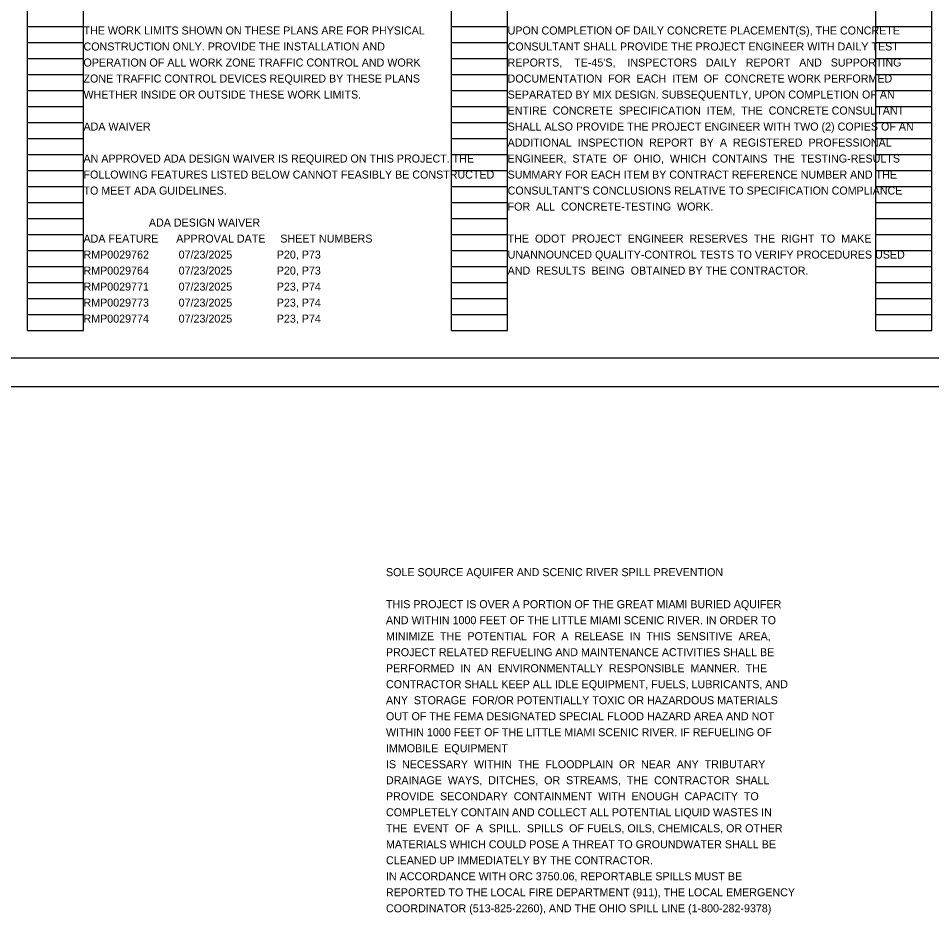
# Model space of a CAD drawing. Extents: x -8.9 to 52, y -9.5 to 22.
# Drawn here: x 8.68 to 24.66, y -9.24 to 6.44 of the extents above; entities that cross this region are included whole.
import ezdxf

# ---------------------------------------------------------------- set-up
doc = ezdxf.new("R2010")
doc.units = 0
for name, color, linetype in [('Default', 7, 'Continuous'), ('SH_Border', 7, 'Continuous'), ('SH_Cut_Line', 7, 'Continuous'), ('SH_Text', 7, 'Continuous')]:
    doc.layers.add(name, color=color, linetype=linetype)

msp = doc.modelspace()

# ---------------------------------------------------------------- linework, layer by layer
at = {"layer": 'Default'}
for p, q in [((8.84, 0.98), (8.84, 21.14)), ((9.82, 0.98), (9.82, 21.14)), ((16.26, 0.98), (16.26, 21.14)), ((17.24, 0.98), (17.24, 21.14)), ((23.68, 0.98), (23.68, 21.14)), ((24.66, 0.98), (24.66, 21.14)), ((8.84, 6.3), (9.82, 6.3)), ((16.26, 6.3), (17.24, 6.3)), ((23.68, 6.3), (24.66, 6.3)), ((8.84, 6.02), (9.82, 6.02)), ((16.26, 6.02), (17.24, 6.02)), ((23.68, 6.02), (24.66, 6.02)), ((8.84, 5.74), (9.82, 5.74)), ((16.26, 5.74), (17.24, 5.74)), ((23.68, 5.74), (24.66, 5.74)), ((8.84, 5.46), (9.82, 5.46)), ((16.26, 5.46), (17.24, 5.46)), ((23.68, 5.46), (24.66, 5.46)), ((8.84, 5.18), (9.82, 5.18)), ((16.26, 5.18), (17.24, 5.18)), ((23.68, 5.18), (24.66, 5.18)), ((8.84, 4.9), (9.82, 4.9)), ((16.26, 4.9), (17.24, 4.9)), ((23.68, 4.9), (24.66, 4.9)), ((8.84, 4.62), (9.82, 4.62)), ((16.26, 4.62), (17.24, 4.62)), ((23.68, 4.62), (24.66, 4.62)), ((8.84, 4.34), (9.82, 4.34)), ((16.26, 4.34), (17.24, 4.34)), ((23.68, 4.34), (24.66, 4.34)), ((8.84, 4.06), (9.82, 4.06)), ((16.26, 4.06), (17.24, 4.06)), ((23.68, 4.06), (24.66, 4.06)), ((8.84, 3.78), (9.82, 3.78)), ((16.26, 3.78), (17.24, 3.78)), ((23.68, 3.78), (24.66, 3.78)), ((8.84, 3.5), (9.82, 3.5)), ((16.26, 3.5), (17.24, 3.5)), ((23.68, 3.5), (24.66, 3.5)), ((8.84, 3.22), (9.82, 3.22)), ((16.26, 3.22), (17.24, 3.22)), ((23.68, 3.22), (24.66, 3.22)), ((8.84, 2.94), (9.82, 2.94)), ((16.26, 2.94), (17.24, 2.94)), ((23.68, 2.94), (24.66, 2.94)), ((8.84, 2.66), (9.82, 2.66)), ((16.26, 2.66), (17.24, 2.66)), ((23.68, 2.66), (24.66, 2.66)), ((8.84, 2.38), (9.82, 2.38)), ((16.26, 2.38), (17.24, 2.38)), ((23.68, 2.38), (24.66, 2.38)), ((8.84, 2.1), (9.82, 2.1)), ((16.26, 2.1), (17.24, 2.1)), ((23.68, 2.1), (24.66, 2.1)), ((8.84, 1.82), (9.82, 1.82)), ((16.26, 1.82), (17.24, 1.82)), ((23.68, 1.82), (24.66, 1.82)), ((8.84, 1.54), (9.82, 1.54)), ((16.26, 1.54), (17.24, 1.54)), ((23.68, 1.54), (24.66, 1.54)), ((8.84, 1.26), (9.82, 1.26)), ((16.26, 1.26), (17.24, 1.26)), ((23.68, 1.26), (24.66, 1.26)), ((8.84, 0.98), (9.82, 0.98)), ((16.26, 0.98), (17.24, 0.98)), ((23.68, 0.98), (24.66, 0.98))]:
    msp.add_line(p, q, dxfattribs=at)
at = {"layer": 'SH_Border'}
msp.add_lwpolyline([(1.5, 21.5), (33.5, 21.5), (33.5, 0.5), (1.5, 0.5)], close=True, dxfattribs=at)
at = {"layer": 'SH_Cut_Line'}
msp.add_lwpolyline([(0, 0), (34, 0), (34, 22), (0, 22)], close=True, dxfattribs=at)

# ---------------------------------------------------------------- texts
at = {"layer": 'SH_Text'}
for s, p in [('THE WORK LIMITS SHOWN ON THESE PLANS ARE FOR PHYSICAL', (9.82, 6.16)), ('UPON COMPLETION OF DAILY CONCRETE PLACEMENT(S), THE CONCRETE', (17.24, 6.16)), ('CONSTRUCTION ONLY. PROVIDE THE INSTALLATION AND', (9.82, 5.88)), ('CONSULTANT SHALL PROVIDE THE PROJECT ENGINEER WITH DAILY TEST', (17.24, 5.88)), ('OPERATION OF ALL WORK ZONE TRAFFIC CONTROL AND WORK', (9.82, 5.6)), ("REPORTS,    TE-45'S,    INSPECTORS   DAILY   REPORT   AND   SUPPORTING", (17.24, 5.6)), ('ZONE TRAFFIC CONTROL DEVICES REQUIRED BY THESE PLANS', (9.82, 5.32)), ('DOCUMENTATION  FOR  EACH  ITEM  OF  CONCRETE WORK PERFORMED', (17.24, 5.32)), ('WHETHER INSIDE OR OUTSIDE THESE WORK LIMITS.', (9.82, 5.04)), ('SEPARATED BY MIX DESIGN. SUBSEQUENTLY, UPON COMPLETION OF AN', (17.24, 5.04)), ('ENTIRE  CONCRETE  SPECIFICATION  ITEM,  THE  CONCRETE CONSULTANT', (17.24, 4.76)), ('ADA WAIVER', (9.82, 4.48)), ('SHALL ALSO PROVIDE THE PROJECT ENGINEER WITH TWO (2) COPIES OF AN', (17.24, 4.48)), ('ADDITIONAL  INSPECTION  REPORT  BY  A  REGISTERED  PROFESSIONAL', (17.24, 4.2)), ('AN APPROVED ADA DESIGN WAIVER IS REQUIRED ON THIS PROJECT. THE', (9.82, 3.92)), ('ENGINEER,  STATE  OF  OHIO,  WHICH  CONTAINS  THE  TESTING-RESULTS', (17.24, 3.92)), ('FOLLOWING FEATURES LISTED BELOW CANNOT FEASIBLY BE CONSTRUCTED', (9.82, 3.64)), ('SUMMARY FOR EACH ITEM BY CONTRACT REFERENCE NUMBER AND THE', (17.24, 3.64)), ('TO MEET ADA GUIDELINES.', (9.82, 3.36)), ('CONSULTANT’S CONCLUSIONS RELATIVE TO SPECIFICATION COMPLIANCE', (17.24, 3.36)), ('FOR  ALL  CONCRETE-TESTING  WORK.', (17.24, 3.08)), ('                      ADA DESIGN WAIVER', (9.82, 2.8)), ('ADA FEATURE      APPROVAL DATE     SHEET NUMBERS', (9.82, 2.52)), ('THE  ODOT  PROJECT  ENGINEER  RESERVES  THE  RIGHT  TO  MAKE', (17.24, 2.52)), ('RMP0029762          07/23/2025               P20, P73', (9.82, 2.24)), ('UNANNOUNCED QUALITY-CONTROL TESTS TO VERIFY PROCEDURES USED', (17.24, 2.24)), ('RMP0029764          07/23/2025               P20, P73', (9.82, 1.96)), ('AND  RESULTS  BEING  OBTAINED BY THE CONTRACTOR.', (17.24, 1.96)), ('RMP0029771          07/23/2025               P23, P74', (9.82, 1.68)), ('RMP0029773          07/23/2025               P23, P74', (9.82, 1.4)), ('RMP0029774          07/23/2025               P23, P74', (9.82, 1.12)), ('SOLE SOURCE AQUIFER AND SCENIC RIVER SPILL PREVENTION', (15.112, -3.315)), ('THIS PROJECT IS OVER A PORTION OF THE GREAT MIAMI BURIED AQUIFER', (15.112, -3.875)), ('AND WITHIN 1000 FEET OF THE LITTLE MIAMI SCENIC RIVER. IN ORDER TO', (15.112, -4.155)), ('MINIMIZE  THE  POTENTIAL  FOR  A  RELEASE  IN  THIS  SENSITIVE  AREA,', (15.112, -4.435)), ('PROJECT RELATED REFUELING AND MAINTENANCE ACTIVITIES SHALL BE', (15.112, -4.715)), ('PERFORMED  IN  AN  ENVIRONMENTALLY  RESPONSIBLE  MANNER.  THE', (15.112, -4.995)), ('CONTRACTOR SHALL KEEP ALL IDLE EQUIPMENT, FUELS, LUBRICANTS, AND', (15.112, -5.275)), ('ANY  STORAGE  FOR/OR POTENTIALLY TOXIC OR HAZARDOUS MATERIALS', (15.112, -5.555)), ('OUT OF THE FEMA DESIGNATED SPECIAL FLOOD HAZARD AREA AND NOT', (15.112, -5.835)), ('WITHIN 1000 FEET OF THE LITTLE MIAMI SCENIC RIVER. IF REFUELING OF', (15.112, -6.115)), ('IMMOBILE  EQUIPMENT', (15.112, -6.395)), ('IS  NECESSARY  WITHIN  THE  FLOODPLAIN  OR  NEAR  ANY  TRIBUTARY', (15.112, -6.675)), ('DRAINAGE  WAYS,  DITCHES,  OR  STREAMS,  THE  CONTRACTOR  SHALL', (15.112, -6.955)), ('PROVIDE  SECONDARY  CONTAINMENT  WITH  ENOUGH  CAPACITY  TO', (15.112, -7.235)), ('COMPLETELY CONTAIN AND COLLECT ALL POTENTIAL LIQUID WASTES IN', (15.112, -7.515)), ('THE  EVENT  OF  A  SPILL.  SPILLS  OF FUELS, OILS, CHEMICALS, OR OTHER', (15.112, -7.795)), ('MATERIALS WHICH COULD POSE A THREAT TO GROUNDWATER SHALL BE', (15.112, -8.075)), ('CLEANED UP IMMEDIATELY BY THE CONTRACTOR.', (15.112, -8.355)), ('IN ACCORDANCE WITH ORC 3750.06, REPORTABLE SPILLS MUST BE', (15.112, -8.635)), ('REPORTED TO THE LOCAL FIRE DEPARTMENT (911), THE LOCAL EMERGENCY', (15.112, -8.915)), ('COORDINATOR (513-825-2260), AND THE OHIO SPILL LINE (1-800-282-9378)', (15.112, -9.195))]:
    msp.add_text(s, height=0.14, dxfattribs=at).set_placement(p)

doc.saveas('drawing.dxf')
